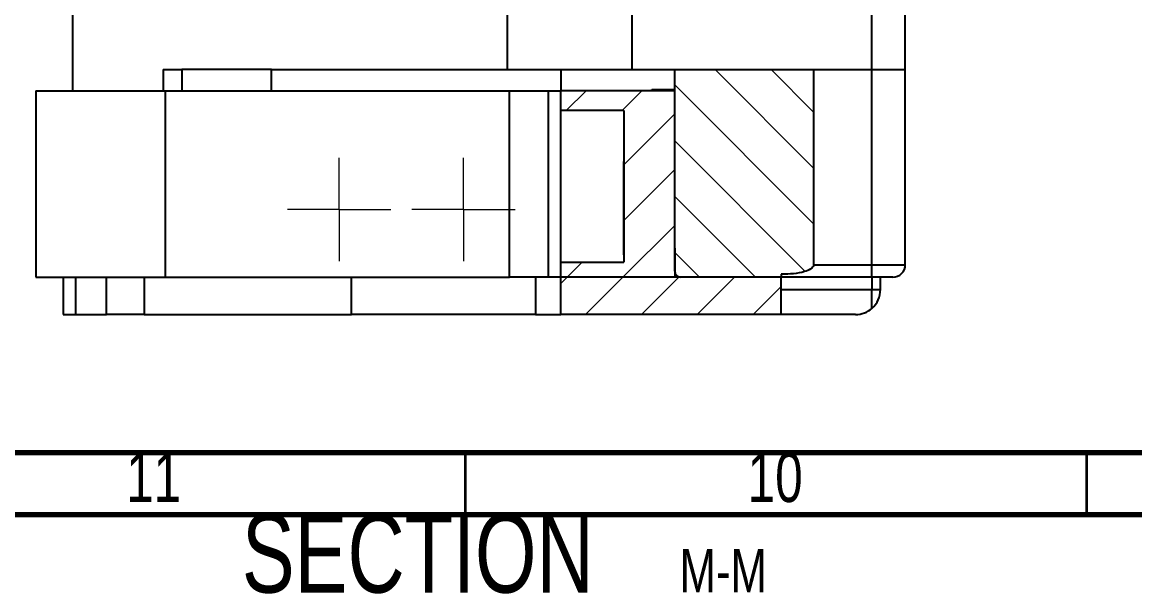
# Model space of a CAD drawing. Header units: millimetres. Extents: x -168 to 836, y 5 to 727.
# Drawn here: x 289.8 to 379.3, y 577.6 to 623.6 of the extents above; entities that cross this region are included whole.
import ezdxf

# ---------------------------------------------------------------- set-up
doc = ezdxf.new("R2010")
doc.units = ezdxf.units.MM
doc.styles.add('SLDTEXTSTYLE0', font='TXT', dxfattribs={"width": 0.75})

# ---------------------------------------------------------------- blocks, each defined once
blk = doc.blocks.new('SW_NOTE_3')
at = {"color": 0, "linetype": 'Continuous', "lineweight": 0, "attachment_point": 2, "style": 'SLDTEXTSTYLE0'}
for s, insert, char_height in [('SECTION', (17.363, 8.186), 6.35), ('M-M', (41.934, 5.347), 3.5)]:
    blk.add_mtext(s, dxfattribs=dict(at, insert=insert, char_height=char_height))
blk = doc.blocks.new('SW_CENTERMARKSYMBOL_8')
at = {"color": 0, "linetype": 'Continuous', "lineweight": 0}
for p, q in [((0, 2.5), (0, 4.15)), ((0, 0), (0, 2.5)), ((-2.5, 0), (-4.15, 0)), ((0, 0), (-2.5, 0)), ((0, 0), (0, -2.5)), ((0, 0), (2.5, 0)), ((2.5, 0), (4.15, 0)), ((0, -2.5), (0, -4.15))]:
    blk.add_line(p, q, dxfattribs=at)
blk = doc.blocks.new('SW_CENTERMARKSYMBOL_9')
at = {"color": 0, "linetype": 'Continuous', "lineweight": 0}
for p, q in [((0, 2.5), (0, 4.15)), ((0, 0), (0, 2.5)), ((-2.5, 0), (-4.15, 0)), ((0, 0), (-2.5, 0)), ((0, 0), (0, -2.5)), ((0, 0), (2.5, 0)), ((2.5, 0), (4.15, 0)), ((0, -2.5), (0, -4.15))]:
    blk.add_line(p, q, dxfattribs=at)

msp = doc.modelspace()

# ---------------------------------------------------------------- hatches: boundary and pattern name
at = {"linetype": 'Continuous', "lineweight": 18}
h = msp.add_hatch(dxfattribs=at)
h.set_pattern_fill('ANSI31', angle=90, style=0)
edge = h.paths.add_edge_path(flags=0)
edge.add_ellipse((342.838, 603.588), major_axis=(0.5, 0), ratio=1, start_angle=180, end_angle=270)
edge.add_line((342.838, 603.088), (350.889, 603.088))
edge.add_line((350.889, 603.088), (350.889, 603.328))
edge.add_spline(control_points=[(350.889, 603.328), (350.919, 603.328), (350.949, 603.328), (350.979, 603.329), (351.586, 603.334), (352.206, 603.367), (352.789, 603.539), (352.961, 603.589), (353.133, 603.653), (353.281, 603.753), (353.337, 603.791), (353.39, 603.835), (353.432, 603.888), (353.457, 603.919), (353.479, 603.954), (353.493, 603.992), (353.504, 604.02), (353.51, 604.051), (353.511, 604.081), (353.511, 604.083), (353.511, 604.086), (353.511, 604.088)], knot_values=[0.006252, 0.006252, 0.006252, 0.006252, 0.006342, 0.006342, 0.006342, 0.008164, 0.008164, 0.008164, 0.008698, 0.008698, 0.008698, 0.008897, 0.008897, 0.008897, 0.009016, 0.009016, 0.009016, 0.009105, 0.009105, 0.009105, 0.009112, 0.009112, 0.009112, 0.009112], weights=[1, 1, 1, 1, 1, 1, 1, 1, 1, 1, 1, 1, 1, 1, 1, 1, 1, 1, 1, 1, 1, 1], degree=3, periodic=0)
edge.add_line((353.511, 604.088), (353.51, 619.788))
edge.add_line((353.51, 619.788), (342.337, 619.788))
edge.add_line((342.337, 619.788), (342.338, 603.588))
h = msp.add_hatch(dxfattribs=at)
h.set_pattern_fill('ANSI31', style=0)
h.paths.add_polyline_path([(333.163, 603.087), (342.338, 603.088), (342.338, 605.413), (342.337, 616.488), (342.338, 618.088), (333.163, 618.087), (333.163, 616.487), (338.239, 616.488), (338.24, 604.288), (333.163, 604.288)], flags=0)
h = msp.add_hatch(dxfattribs=at)
h.set_pattern_fill('ANSI31', style=0)
h.paths.add_polyline_path([(350.889, 600.088), (350.889, 603.088), (333.163, 603.087), (333.163, 600.087)], flags=0)

# ---------------------------------------------------------------- linework, layer by layer
at = {"color": 7, "linetype": 'Continuous', "lineweight": 25}
for p, q in [((293.889, 668.582), (293.889, 618.085)), ((358.205, 619.789), (358.205, 626.432)), ((360.887, 619.789), (360.887, 626.432)), ((328.889, 619.787), (328.889, 625.282)), ((338.889, 625.432), (338.889, 619.787)), ((301.189, 619.785), (301.189, 618.085)), ((302.679, 619.785), (302.679, 618.085)), ((309.893, 619.786), (333.163, 619.787)), ((309.893, 618.086), (309.893, 619.786)), ((333.163, 619.787), (342.337, 619.788)), ((333.163, 619.787), (333.163, 618.087)), ((342.338, 603.588), (342.337, 619.788)), ((342.337, 619.788), (353.51, 619.788)), ((353.51, 619.788), (353.511, 604.088)), ((358.205, 604.089), (358.205, 619.789)), ((360.888, 604.089), (360.887, 619.789)), ((290.939, 618.085), (290.94, 603.084)), ((301.37, 603.085), (301.369, 618.085)), ((329.039, 603.087), (329.038, 618.087)), ((332.147, 618.087), (332.148, 603.087)), ((342.338, 618.088), (333.163, 618.087)), ((333.163, 616.487), (333.163, 618.087)), ((340.489, 618.088), (340.489, 618.188)), ((340.489, 618.188), (342.337, 618.188)), ((342.338, 616.488), (342.338, 618.088)), ((338.239, 616.488), (333.163, 616.487)), ((333.163, 604.288), (333.163, 616.487)), ((338.239, 616.488), (338.24, 604.288)), ((342.338, 605.413), (342.337, 616.488)), ((342.337, 616.488), (342.337, 616.488)), ((338.239, 605.887), (338.239, 612.388)), ((338.239, 604.887), (338.239, 605.887)), ((342.338, 605.413), (342.338, 603.088)), ((342.338, 604.288), (342.338, 605.098)), ((333.163, 603.087), (333.163, 604.288)), ((333.163, 604.288), (338.24, 604.288)), ((338.239, 604.887), (338.24, 604.887)), ((342.338, 604.887), (342.338, 604.288)), ((342.338, 604.887), (342.338, 603.088)), ((342.338, 604.887), (342.338, 604.887)), ((342.338, 604.288), (342.338, 604.288)), ((350.889, 603.328), (350.889, 603.088)), ((293.138, 603.085), (293.138, 600.085)), ((294.157, 600.085), (294.157, 603.085)), ((296.628, 600.085), (296.628, 603.085)), ((299.658, 603.085), (299.658, 600.085)), ((316.338, 600.086), (316.338, 603.086)), ((331.138, 603.087), (331.138, 600.087)), ((342.338, 603.088), (333.163, 603.087)), ((350.889, 603.088), (333.163, 603.087)), ((333.163, 600.087), (333.163, 603.087)), ((350.889, 603.088), (342.838, 603.088)), ((350.889, 600.088), (350.889, 603.088)), ((358.205, 603.089), (358.205, 602.089)), ((358.889, 602.089), (358.889, 603.089)), ((294.157, 600.085), (296.628, 600.085)), ((299.658, 600.085), (316.338, 600.086)), ((350.889, 600.088), (333.163, 600.087))]:
    msp.add_line(p, q, dxfattribs=at)
at = {"color": 8, "linetype": 'Continuous', "lineweight": 25}
for p, q in [((338.239, 605.887), (338.239, 605.887)), ((338.24, 604.887), (338.239, 604.887)), ((342.338, 604.887), (342.338, 604.887)), ((342.338, 603.588), (342.338, 603.588))]:
    msp.add_line(p, q, dxfattribs=at)
at = {"color": 7, "linetype": 'Continuous', "lineweight": 70}
for p, q in [((15, 589), (836, 589)), ((20, 584), (831, 584))]:
    msp.add_line(p, q, dxfattribs=at)
at = {"color": 7, "linetype": 'Continuous', "lineweight": 35}
for p, q in [((325.5, 584), (325.5, 589)), ((375.5, 584), (375.5, 589))]:
    msp.add_line(p, q, dxfattribs=at)
at = {"color": 7, "linetype": 'Continuous', "lineweight": 25, "flags": 128}
for points in [[(301.189, 619.785), (301.215, 619.785), (301.295, 619.785), (301.426, 619.785), (301.605, 619.785), (301.825, 619.785), (302.083, 619.785), (302.37, 619.785), (302.679, 619.785)], [(309.893, 619.786), (309.263, 619.786), (308.402, 619.786), (307.376, 619.785), (306.265, 619.785), (305.158, 619.785), (304.14, 619.785), (303.292, 619.785), (302.679, 619.785)], [(353.51, 619.788), (354.173, 619.788), (354.821, 619.788), (355.449, 619.789), (356.056, 619.789), (356.637, 619.789), (357.191, 619.789), (357.715, 619.789), (358.205, 619.789)], [(358.205, 619.789), (358.811, 619.789), (359.347, 619.789), (359.809, 619.789), (360.193, 619.789), (360.495, 619.789), (360.712, 619.789), (360.844, 619.789), (360.887, 619.789)], [(290.939, 618.085), (291.023, 618.085), (291.467, 618.085), (292.286, 618.085), (293.466, 618.085), (294.99, 618.085), (296.835, 618.085), (298.972, 618.085), (301.369, 618.085)], [(301.369, 618.085), (303.86, 618.085), (306.522, 618.086), (309.316, 618.086), (312.202, 618.086), (315.136, 618.086), (318.076, 618.086), (320.978, 618.086), (323.8, 618.087), (326.5, 618.087), (329.038, 618.087)], [(329.038, 618.087), (329.503, 618.087), (330.012, 618.087), (330.53, 618.087), (331.023, 618.087), (331.457, 618.087), (331.804, 618.087), (332.039, 618.087), (332.147, 618.087)], [(332.147, 618.087), (332.184, 618.087), (332.249, 618.087), (332.34, 618.087), (332.457, 618.087), (332.6, 618.087), (332.766, 618.087), (332.954, 618.087), (333.163, 618.087)], [(353.511, 604.088), (354.174, 604.088), (354.821, 604.088), (355.45, 604.089), (356.056, 604.089), (356.638, 604.089), (357.191, 604.089), (357.715, 604.089), (358.205, 604.089)], [(358.205, 604.089), (358.811, 604.089), (359.348, 604.089), (359.81, 604.089), (360.194, 604.089), (360.496, 604.089), (360.713, 604.089), (360.845, 604.089), (360.888, 604.089)], [(290.94, 603.084), (291.024, 603.084), (291.468, 603.085), (292.287, 603.085), (293.467, 603.085), (294.991, 603.085), (296.836, 603.085), (298.973, 603.085), (301.37, 603.085)], [(301.37, 603.085), (303.86, 603.085), (306.523, 603.085), (309.317, 603.086), (312.203, 603.086), (315.137, 603.086), (318.077, 603.086), (320.979, 603.086), (323.801, 603.087), (326.501, 603.087), (329.039, 603.087)], [(331.138, 603.087), (331.024, 603.087), (330.531, 603.087), (330.013, 603.087), (329.504, 603.087), (329.039, 603.087)], [(333.163, 603.087), (332.721, 603.087), (332.322, 603.087), (331.973, 603.087), (331.679, 603.087), (331.445, 603.087), (331.276, 603.087), (331.173, 603.087), (331.138, 603.087)], [(358.205, 603.089), (357.534, 603.089), (356.768, 603.089), (355.92, 603.089), (355.002, 603.089), (354.025, 603.088), (353.004, 603.088), (351.954, 603.088), (350.889, 603.088)], [(359.889, 603.089), (359.861, 603.089), (359.78, 603.089), (359.645, 603.089), (359.457, 603.089), (359.218, 603.089), (358.928, 603.089), (358.59, 603.089), (358.205, 603.089)], [(350.889, 602.088), (352.039, 602.088), (353.166, 602.088), (354.245, 602.088), (355.254, 602.089), (356.173, 602.089), (356.982, 602.089), (357.664, 602.089), (358.205, 602.089)], [(358.205, 602.089), (358.364, 602.089), (358.502, 602.089), (358.619, 602.089), (358.716, 602.089), (358.791, 602.089), (358.845, 602.089), (358.878, 602.089), (358.889, 602.089)], [(293.138, 600.085), (293.179, 600.085), (293.514, 600.085), (294.157, 600.085)], [(299.658, 600.085), (299.229, 600.085), (298.805, 600.085), (298.391, 600.085), (297.992, 600.085), (297.611, 600.085), (297.255, 600.085), (296.926, 600.085), (296.628, 600.085)], [(331.138, 600.087), (330.262, 600.087), (328.919, 600.087), (327.291, 600.087), (325.415, 600.087), (323.332, 600.087), (321.091, 600.086), (318.742, 600.086), (316.338, 600.086)], [(331.138, 600.087), (331.173, 600.087), (331.276, 600.087), (331.446, 600.087), (331.679, 600.087), (331.973, 600.087), (332.323, 600.087), (332.721, 600.087), (333.163, 600.087)], [(356.889, 600.089), (356.773, 600.089), (356.432, 600.089), (355.878, 600.089), (355.131, 600.089), (354.222, 600.088), (353.185, 600.088), (352.059, 600.088), (350.889, 600.088)]]:
    msp.add_lwpolyline(points, dxfattribs=at)
at = {"color": 7, "linetype": 'Continuous', "lineweight": 25}
for centre, radius, start, end in [((342.838, 603.588), 0.5, 180.00361, 270.00361), ((359.888, 604.089), 1, 270.00361, 0.00361), ((356.889, 602.089), 2, 311.17749, 0.00361), ((356.889, 602.089), 2, 270.00361, 311.17749)]:
    msp.add_arc(centre, radius, start, end, dxfattribs=at)
for points, knots in [([(353.511, 604.088), (353.511, 604.086), (353.511, 604.053), (353.495, 603.98), (353.422, 603.861), (353.197, 603.676), (352.383, 603.376), (351.556, 603.33), (350.919, 603.328), (350.889, 603.328)], [0, 0, 0, 0, 0.002611, 0.034247, 0.076312, 0.146607, 0.333756, 0.968506, 1, 1, 1, 1]), ([(358.205, 603.089), (358.205, 603.09), (358.205, 603.095), (358.205, 603.174), (358.205, 603.389), (358.205, 603.638), (358.205, 603.874), (358.205, 604.025), (358.205, 604.089)], [0, 0, 0, 0, 0.0908143, 0.3977641, 0.6228905, 0.7801274, 0.9064836, 1, 1, 1, 1]), ([(358.205, 600.583), (358.205, 600.608), (358.205, 600.643), (358.205, 600.948), (358.205, 601.247), (358.205, 601.633), (358.205, 601.894), (358.205, 602.05), (358.205, 602.089)], [0, 0, 0, 0, 0.418965, 0.583925, 0.789875, 0.879397, 0.969691, 1, 1, 1, 1])]:
    msp.add_open_spline(points, degree=3, knots=knots, dxfattribs=at)

# ---------------------------------------------------------------- block references
at = {"color": 7, "linetype": 'Continuous', "lineweight": 0}
for name, p in [('SW_CENTERMARKSYMBOL_8', (315.339, 608.536)), ('SW_CENTERMARKSYMBOL_9', (325.339, 608.537)), ('SW_NOTE_3', (304.303, 575.886))]:
    msp.add_blockref(name, p, dxfattribs=at)

# ---------------------------------------------------------------- texts
at = {"color": 7, "linetype": 'Continuous', "lineweight": 0, "char_height": 3.9687, "attachment_point": 2, "style": 'SLDTEXTSTYLE0'}
for s, insert in [('11', (300.42, 588.981)), ('10', (350.42, 588.981))]:
    msp.add_mtext(s, dxfattribs=dict(at, insert=insert))

doc.saveas('drawing.dxf')
